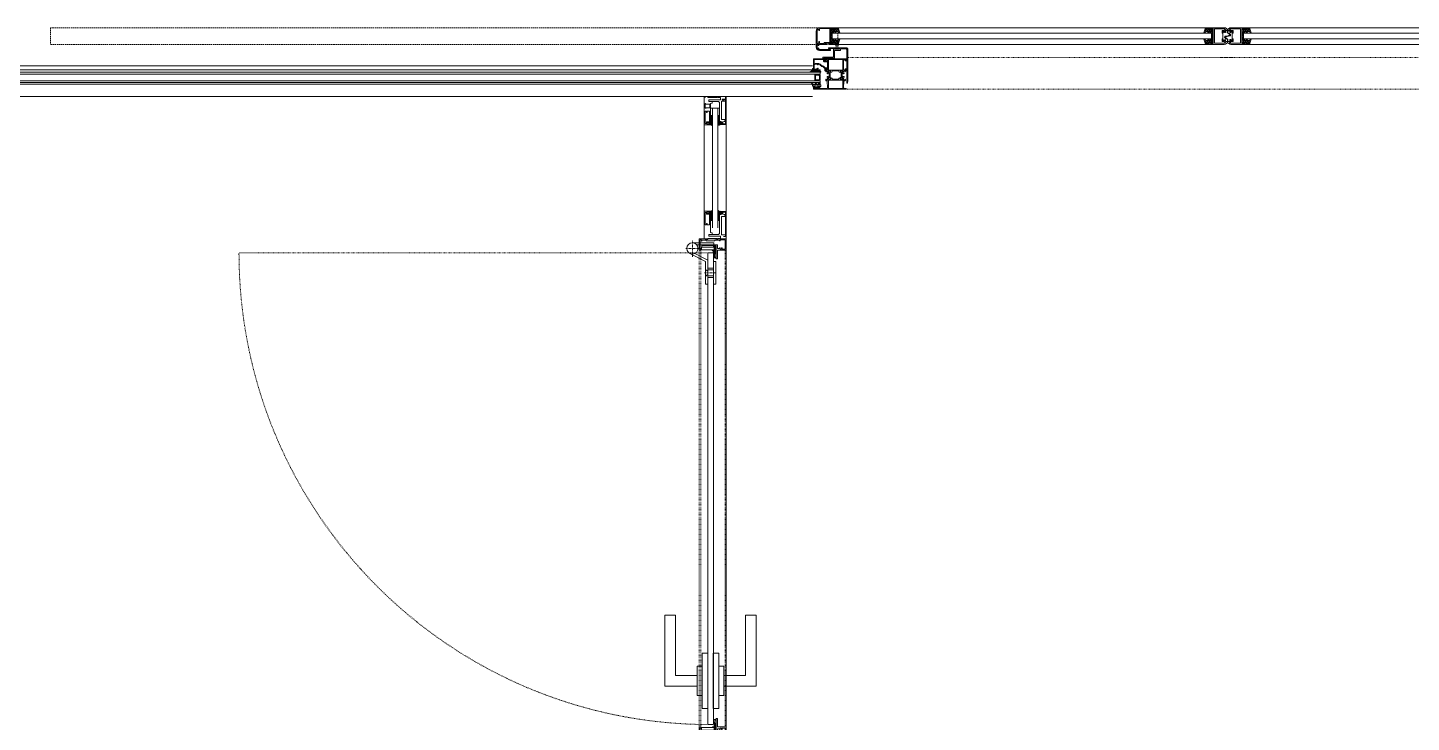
# Model space of a CAD drawing. Extents: x -2749 to 11890, y 0 to 8245.
# Drawn here: x 2169 to 2418.5, y 3100.7 to 3225.9 of the extents above; entities that cross this region are included whole.
import ezdxf
from ezdxf.xclip import XClip

# ---------------------------------------------------------------- set-up
doc = ezdxf.new("R2010")
doc.units = 0
doc.header["$MEASUREMENT"] = 0
doc.header["$XCLIPFRAME"] = 0
for name, pattern in [('DASHDOT', [1, 0.5, -0.25, 0, -0.25]), ('DOT2', [0.125, 0, -0.125]), ('HIDDEN', [0.375, 0.25, -0.125])]:
    doc.linetypes.add(name, pattern=pattern)
doc.layers.get('0').update_dxf_attribs({"color": 9, "lineweight": 9})
for name, color, linetype, lineweight in [('06C', 9, 'Continuous', 9), ('06D', 9, 'Continuous', 9), ('07K', 8, 'Continuous', 9), ('10', 9, 'Continuous', 9), ('15', 9, 'Continuous', 9), ('20', 9, 'DOT2', 9)]:
    doc.layers.add(name, color=color, linetype=linetype, lineweight=lineweight)
pattern_1 = [(225, (-788.83559, -4779.20824), (-0.0883883476, 0.0883883476), []), (135, (-788.83559, -4779.20824), (0.0883883476, 0.0883883476), [])]
pattern_2 = [(225, (-788.83559, -4756.47334), (-0.0883883476, 0.0883883476), []), (135, (-788.83559, -4756.47334), (0.0883883476, 0.0883883476), [])]

# ---------------------------------------------------------------- blocks, each defined once
blk = doc.blocks.new('HHIMA10-DERECHA$0$JUHI08')
blk.add_lwpolyline([(27, 9.7, -0.414214), (26.8, 9.5), (26, 9.5), (26, 8.5), (27, 8.5), (26, 6), (26, 0), (23.5, -2.5), (22, -2.5), (21.5, -3), (21, -2.5), (20.5, -2.5), (20, -3), (19.5, -2.5), (19, -2.5), (18.5, -3), (18, -2.5), (17.5, -2.5), (17, -3), (16.5, -2.5), (14.3, -2.5, -0.377964), (11.7, -2.5), (7.5, -2.5), (7, -3), (6.5, -2.5), (2.5, -2.5), (0, 0), (0, 6), (-1, 8.5), (0, 8.5), (0, 9.5), (-0.8, 9.5, -0.414214), (-1, 9.7), (-1, 9.9, -0.339454), (0.1, 11.4), (7.1, 13.5, -1), (7.5, 12.1), (7.1, 12, 0.330788), (5, 9.2), (5, 7.5), (6.9, 5.6, -1), (6.2, 5), (5, 6.2), (5, 3.5), (6.9, 1.6, -1), (6.2, 1), (5, 2.2), (5, -1), (11.7, -1, 0.377964), (14.3, -1), (21, -1), (21, 2.2), (19.8, 1, -1), (19.1, 1.6), (21, 3.5), (21, 6.2), (19.8, 5, -1), (19.1, 5.6), (21, 7.5), (21, 9.2, 0.330788), (18.9, 12), (18.5, 12.1, -1), (18.9, 13.5), (25.9, 11.4, -0.339454), (27, 9.9)], format="xyb", close=True)
for points in [[(3.5, 8), (3.5, 11), (1.5, 10.5), (1.5, 8)], [(3.5, 3.8), (3.5, 6.8), (1.5, 6.8), (1.5, 3.8)], [(2.5, -0.5), (3.5, -0.5), (3.5, 2.5), (1.5, 2.5), (1.5, 0.5)], [(22.5, 11), (22.5, 8), (24.5, 8), (24.5, 10.5)], [(22.5, 6.8), (22.5, 3.8), (24.5, 3.8), (24.5, 6.8)], [(24.5, 0.5), (23.5, -0.5), (22.5, -0.5), (22.5, 2.5), (24.5, 2.5)]]:
    blk.add_lwpolyline(points, close=True)
blk = doc.blocks.new('AST55M13', base_point=(-120.6, -64.2))
at = {"linetype": 'Continuous'}
for points in [[(-120.6, -63.9), (-120.6, -24.599998), (-120.6, 14.700005, -0.414209), (-120.3, 15), (-115.899996, 15, -0.41421), (-115.6, 14.7), (-115.6, 12.699992, -0.41421), (-116.3, 12, -0.414214), (-116.6, 12.3), (-116.6, 13.1, 0.414214), (-117.1, 13.6), (-118.5, 13.6, 0.414214), (-119, 13.1), (-119, 6.399992, 0.414209), (-118.5, 5.9), (-117.099986, 5.9, 0.414205), (-116.6, 6.4), (-116.6, 7.20001, -0.414204), (-116.3, 7.5, -0.414214), (-115.6, 6.8), (-115.6, 3.7, -0.414214), (-116.1, 3.2), (-116.3, 3.2, -0.414214), (-116.6, 3.5), (-116.6, 4.2, 0.414214), (-116.9, 4.5), (-119, 4.5), (-119, -8.961104, 0.425432), (-117.96186, -9.960376), (-105.788552, -9.511013, 0.403077), (-105.5, -9.211232), (-105.5, -8, -0.414214), (-104.3, -6.8), (-103.392821, -6.8, -0.372826), (-102.403076, -7.657148, -0.456845), (-102.7, -8), (-104, -8, 0.414214), (-104.3, -8.3), (-104.3, -9.700012, 0.414202), (-104, -10), (-100.946604, -10), (-98.338437, -9.302068, -0.70008), (-97.584089, -10.379782), (-97.709916, -10.559482), (-99.43897, -12.27067, -0.607471), (-100.039661, -12.112259, 0.283637), (-100.258255, -11.885421), (-102.095283, -11.393179, 1.229391), (-102.4, -11.895399), (-102.4, -16.105016, 0.585524), (-101.943697, -16.361081), (-100.001669, -15.175658, -0.713652), (-99.56466, -15.537556), (-100.36784, -17.668029, -0.16709), (-100.492251, -17.818266), (-102.4, -18.982765), (-102.4, -30.217235), (-100.492251, -31.381734, -0.16709), (-100.36784, -31.531971), (-99.564658, -33.662449, -0.713657), (-100.001677, -34.024337), (-101.943707, -32.838913, 0.585511), (-102.4, -33.094985), (-102.4, -37.304601, 1.229391), (-102.095283, -37.806821), (-100.258255, -37.314579, 0.283637), (-100.039661, -37.087741, -0.607471), (-99.43897, -36.92933), (-97.709916, -38.640518), (-97.584089, -38.820218, -0.700084), (-98.338445, -39.89793), (-100.946604, -39.2), (-104.000005, -39.2, 0.414209), (-104.3, -39.5), (-104.3, -40.900004, 0.41421), (-104, -41.2), (-102.699997, -41.2, -0.456841), (-102.403076, -41.542851, -0.372826), (-103.39282, -42.4), (-104.3, -42.4, -0.414214), (-105.5, -41.2), (-105.5, -39.988768, 0.403083), (-105.788558, -39.688986), (-117.96186, -39.239624, 0.425432), (-119, -40.238896), (-119, -53.7), (-116.9, -53.7, 0.414214), (-116.6, -53.4), (-116.6, -52.69999, -0.414204), (-116.3, -52.4), (-116.09999, -52.4, -0.414208), (-115.6, -52.9), (-115.6, -56.000007, -0.414213), (-116.300007, -56.7, -0.414207), (-116.6, -56.4), (-116.6, -55.599986, 0.414205), (-117.1, -55.1), (-118.500008, -55.1, 0.414209), (-119, -55.6), (-119, -62.3, 0.414214), (-118.5, -62.8), (-117.1, -62.8, 0.414214), (-116.6, -62.3), (-116.6, -61.499993, -0.414207), (-116.3, -61.2, -0.414214), (-115.6, -61.9), (-115.6, -63.900008, -0.414206), (-115.9, -64.2), (-120.300006, -64.2, -0.414208), (-120.6, -63.9)], [(-99.249717, -12.903653), (-90.785616, -12.903653, 0.131652), (-90.285616, -12.769679), (-88.422218, -11.693846, -0.131652), (-88.272218, -11.653653), (-88.017666, -11.653653, -0.414214), (-87.717666, -11.953653), (-87.717666, -15.553653, -0.414214), (-88.017666, -15.853653), (-88.272218, -15.853653, -0.131646), (-88.422211, -15.813465), (-90.285616, -14.737628, 0.131652), (-90.785616, -14.603653), (-99.249717, -14.603653, 0.131652), (-99.749717, -14.737628), (-101.613115, -15.813461, -0.131646), (-101.763107, -15.853653), (-102.017666, -15.853653, -0.414205), (-102.317666, -15.553662), (-102.317666, -11.953653, -0.414205), (-102.017675, -11.653653), (-101.763115, -11.653653, -0.131652), (-101.613115, -11.693846), (-99.749717, -12.769679, 0.131652), (-99.249717, -12.903653)], [(-85.3, -10), (-81.1, -10), (-76.9, -10), (-76.6, -10.3), (-76.3, -10), (-67.9, -10, 0.414205), (-67.6, -9.700009), (-67.6, -8.491608, -0.365977), (-67.35, -8.195804, 0.365977), (-67.1, -7.9), (-67.1, -6.8, 0.414195), (-67.399981, -6.5), (-68.3, -6.5, 0.36597), (-68.595803, -6.749993, -0.366034), (-68.89166, -7), (-69.3, -7, -0.414202), (-69.6, -6.700012), (-69.6, -6.5, -0.414214), (-68.1, -5), (-65.9, -5, -0.414207), (-65.6, -5.299994), (-65.6, -43.9, -0.414201), (-65.899987, -44.2), (-68.1, -44.2, -0.414214), (-69.6, -42.7), (-69.6, -42.5, -0.414207), (-69.300007, -42.2), (-68.891668, -42.2, -0.366034), (-68.595804, -42.45, 0.365977), (-68.3, -42.7), (-67.4, -42.7, 0.414206), (-67.1, -42.400008), (-67.1, -41.3, 0.365977), (-67.35, -41.004196, -0.365977), (-67.6, -40.708392), (-67.6, -39.5, 0.4142), (-67.899986, -39.2), (-76.3, -39.2), (-76.6, -38.9), (-76.9, -39.2), (-85.3, -39.2, 0.4142), (-85.6, -39.499986), (-85.6, -40.708392, -0.365977), (-85.85, -41.004196, 0.365977), (-86.1, -41.3), (-86.1, -42.4, 0.414199), (-85.800015, -42.7), (-84.9, -42.7, 0.365977), (-84.604196, -42.45, -0.366034), (-84.308332, -42.2), (-83.9, -42.2, -0.414214), (-83.6, -42.5), (-83.6, -42.7, -0.414214), (-85.1, -44.2), (-86.8, -44.2, -0.414214), (-87.6, -43.4), (-87.6, -42.7, 0.414205), (-87.899991, -42.4), (-88.10718, -42.4, -0.372825), (-89.096923, -41.542857, -0.45685), (-88.8, -41.2), (-87.9, -41.2, 0.414198), (-87.6, -40.900016), (-87.6, -39.5, 0.414214), (-87.9, -39.2), (-89.053396, -39.2), (-91.661555, -39.89793, -0.700084), (-92.415911, -38.820218), (-92.290084, -38.640518), (-90.56103, -36.92933, -0.607471), (-89.960339, -37.087741, 0.283637), (-89.741745, -37.314579), (-87.904717, -37.806821, 1.229391), (-87.6, -37.304601), (-87.6, -33.094984, 0.585516), (-88.056297, -32.838916), (-89.998323, -34.024337, -0.713656), (-90.435343, -33.66245), (-89.63216, -31.531971, -0.241095), (-89.507749, -31.381734), (-87.6, -30.217235), (-87.6, -18.982765), (-89.507749, -17.818266, -0.167084), (-89.632158, -17.668036), (-90.43534, -15.537556, -0.713656), (-89.998329, -15.17566), (-88.056303, -16.361081, 0.585518), (-87.6, -16.105021), (-87.6, -11.895399, 1.229391), (-87.904717, -11.393179), (-89.741745, -11.885421, 0.283637), (-89.960339, -12.112259, -0.607471), (-90.56103, -12.27067), (-92.290084, -10.559482), (-92.415911, -10.379782, -0.700084), (-91.661555, -9.30207), (-89.053396, -10), (-87.9, -10, 0.414206), (-87.6, -9.700008), (-87.6, -8.3, 0.414206), (-87.899992, -8), (-88.8, -8, -0.456844), (-89.096924, -7.657149, -0.372825), (-88.107186, -6.8), (-87.9, -6.8, 0.414214), (-87.6, -6.5), (-87.6, -5.800024, -0.414222), (-86.8, -5), (-85.1, -5, -0.414214), (-83.6, -6.5), (-83.6, -6.7, -0.414201), (-83.899987, -7), (-84.308332, -7, -0.366034), (-84.604196, -6.75, 0.365977), (-84.9, -6.5), (-85.8, -6.5, 0.414199), (-86.1, -6.799985), (-86.1, -7.9, 0.365977), (-85.85, -8.195804, -0.365977), (-85.6, -8.491608), (-85.6, -9.7, 0.414214), (-85.3, -10)], [(-99.249717, -36.296347), (-90.785616, -36.296347, -0.131652), (-90.285616, -36.430321), (-88.422218, -37.506154, 0.131643), (-88.272229, -37.546347), (-88.017666, -37.546347, 0.414214), (-87.717666, -37.246347), (-87.717666, -33.646347, 0.414214), (-88.017666, -33.346347), (-88.272218, -33.346347, 0.131652), (-88.422218, -33.386539), (-90.285616, -34.462372, -0.131652), (-90.785616, -34.596347), (-99.249717, -34.596347, -0.131652), (-99.749717, -34.462372), (-101.613115, -33.386539, 0.131652), (-101.763115, -33.346347), (-102.017666, -33.346347, 0.414205), (-102.317666, -33.646338), (-102.317666, -37.246347, 0.414205), (-102.017675, -37.546347), (-101.763115, -37.546347, 0.131649), (-101.613118, -37.506156), (-99.749717, -36.430321, -0.131652), (-99.249717, -36.296347)]]:
    blk.add_lwpolyline(points, format="xyb", close=True, dxfattribs=at)
for points in [[(-119, -24.6), (-119, -37.6), (-104.1, -37.6), (-104.1, -11.6), (-119, -11.6), (-119, -24.6)], [(-76.55, -11.6), (-85.9, -11.6), (-85.9, -37.6), (-67.2, -37.6), (-67.2, -11.6), (-76.55, -11.6)]]:
    blk.add_lwpolyline(points, close=True, dxfattribs=at)
blk = doc.blocks.new('AS25G13', base_point=(534.475891, 569.218076))
at = {"linetype": 'Continuous'}
blk.add_lwpolyline([(554.475892, 593.818076), (554.475892, 574.618076, -0.414213), (554.175891, 574.318077), (553.575892, 574.318076, -0.414213), (553.275891, 574.618077), (553.275892, 574.818076), (550.275892, 574.818076), (550.275892, 572.118076), (550.625892, 571.916004, -0.414213), (550.735699, 571.506195), (549.749855, 569.798664, -0.767327), (549.075893, 569.979252), (549.075892, 575.018076, -0.414213), (550.075891, 576.018077), (552.775892, 576.018076, 0.414213), (553.275892, 576.518077), (553.275892, 592.418076, 0.414213), (552.775892, 592.918077), (546.871944, 592.918076, 0.414213), (545.871944, 591.918078), (545.871944, 584.702506, -0.236642), (544.585327, 582.137556, 0.18958), (541.498237, 577.158525, -0.197358), (540.185462, 575.110574), (538.643454, 574.030849, 0.244575), (537.875891, 572.556375), (537.875892, 569.763782, -0.767327), (536.857591, 569.490929), (535.716084, 571.468076, -0.577351), (535.975892, 571.918076), (536.675892, 571.918076), (536.675892, 572.556375, -0.244575), (537.955162, 575.013831), (539.49717, 576.093557, 0.197358), (540.317654, 577.373526, -0.18958), (543.867808, 583.099413, 0.236642), (544.671943, 584.702506), (544.671944, 585.818076, 0.414213), (544.371944, 586.118076), (543.971944, 586.118076, -0.414213), (543.671943, 586.418077), (543.671944, 586.818076, -0.414213), (543.971944, 587.118076), (544.171944, 587.118076, 0.414213), (544.671944, 587.618077), (544.671944, 591.918076, 0.414213), (543.671945, 592.918077), (536.175892, 592.918076, 0.41421), (535.675892, 592.418082), (535.675892, 591.901674, 0.127549), (535.764127, 591.561462, -0.098841), (537.104101, 587.384163, 0.366972), (537.386354, 587.117731, -0.399303), (537.671943, 586.818828), (537.671944, 586.418076, -0.414213), (537.371943, 586.118077), (536.46398, 586.118076, -0.400156), (535.964546, 586.594267, 0.114883), (534.725891, 590.959305, -0.126996), (534.475891, 591.927552), (534.475892, 593.818076, -0.414213), (534.775892, 594.118076), (554.175892, 594.118076, -0.414213), (554.475892, 593.818076)], format="xyb", close=True, dxfattribs=at)
blk = doc.blocks.new('AS01_16_02', base_point=(27.384856, 2.668764))
at = {"color": 0, "linetype": 'Continuous'}
for points in [[(21.277248, -1.392543, -0.892559), (21.744295, -0.515583), (24.521509, -1.857477, 0.502534), (24.860099, -2.298316, 0.502534), (25.184856, -1.847189), (25.184856, 1.7, 0.155072), (24.261958, 3.275501), (20.430427, 5.552607, -0.865076), (21.019614, 6.583639), (28.412964, 3.675712, -0.696768), (28.399147, 3.019187), (27.721583, 2.785098, 0.319818), (27.384856, 2.312508), (27.384856, 0.05, 0.414214), (27.684856, -0.25), (28.08642, -0.25, 0.396012), (28.385833, 0.03125, -0.682513), (29.272546, 0.315748), (30.127622, -0.734156, -0.172553), (30.284856, -1.176202), (30.284856, -3.723798, -0.172553), (30.127622, -4.165844), (29.272546, -5.215748, -0.682513), (28.385833, -4.93125, 0.396012), (28.08642, -4.65), (27.684856, -4.65, 0.414214), (27.384856, -4.95), (27.384856, -10.2, -0.414214), (27.084856, -10.5), (25.297074, -10.5, -0.18412), (24.964264, -10.373145), (21.227908, -7.040675, -0.881574), (21.79023, -6.223317), (24.51762, -8.055238, 1.121155), (25.184856, -8.202566), (25.184856, -4.921445, 0.698065), (24.633969, -4.152563), (21.277248, -1.392543)], [(27.72879, -3.456066, 0.198912), (27.834856, -3.5), (28.734856, -3.5, 0.414214), (28.884856, -3.35), (28.884856, -1.55, 0.414214), (28.734856, -1.4), (27.834856, -1.4, 0.414214), (27.684856, -1.55), (27.684856, -3.35, 0.198912), (27.72879, -3.456066)]]:
    blk.add_lwpolyline(points, format="xyb", close=True, dxfattribs=at)
blk = doc.blocks.new('p-kayar kapı tek kanat')
at = {"linetype": 'Continuous'}
for p, q in [((-271.84, -8.98), (-271.69, -8.83)), ((-271.84, -9.82), (-271.84, -8.98)), ((-271.69, -9.97), (-271.84, -9.82)), ((-271.69, -8.83), (-270.84, -8.83)), ((-271.69, -9.08), (-271.59, -8.98)), ((-271.69, -9.72), (-271.69, -9.08)), ((-271.59, -9.82), (-271.69, -9.72)), ((-270.84, -9.97), (-271.69, -9.97)), ((-271.59, -8.98), (-270.99, -8.98)), ((-270.99, -9.82), (-271.59, -9.82)), ((-270.99, -8.98), (-270.99, -9.82)), ((-270.84, -8.83), (-270.84, -9.97)), ((-271.88, -10.4), (-271.9, -10.4)), ((-271.82, -10.45), (-271.89, -10.51)), ((-271.68, -10.51), (-271.78, -10.61)), ((-271.7, -10.5), (-271.37, -10.8)), ((-271.49, -10.54), (-271.66, -10.69)), ((-271.3, -10.55), (-271.52, -10.76)), ((-271.45, -10.54), (-271.12, -10.84)), ((-271.1, -10.56), (-271.37, -10.81)), ((-271.22, -10.56), (-270.95, -10.8)), ((-270.88, -10.56), (-271.19, -10.84)), ((-271, -10.56), (-270.74, -10.8)), ((-271, -10.82), (-270.98, -10.81)), ((-270.98, -10.81), (-270.98, -10.81)), ((-270.64, -10.53), (-270.93, -10.8)), ((-270.93, -10.8), (-270.67, -10.8)), ((-270.8, -10.55), (-270.44, -10.88)), ((-270.39, -10.49), (-270.72, -10.8)), ((-270.1, -10.43), (-270.64, -10.92)), ((-270.64, -10.83), (-270.64, -11.03)), ((-270.64, -10.89), (-270.5, -11.02)), ((-270.61, -10.53), (-270.37, -10.75)), ((-270.61, -11.05), (-270.57, -11.05)), ((-270.47, -10.96), (-270.58, -11.05)), ((-270.43, -10.5), (-270.28, -10.64)), ((-270.26, -10.47), (-270.17, -10.55)), ((-270.09, -10.43), (-270.04, -10.47))]:
    blk.add_line(p, q, dxfattribs=at)
for p, q in [((-275.07, -15.26), (-274.98, -14.63)), ((-274.76, -14.63), (-274.65, -15.26)), ((-274.65, -15.26), (-275.07, -15.26))]:
    blk.add_line(p, q)
at = {"linetype": 'Continuous', "flags": 128}
blk.add_lwpolyline([(-275.06, -14.65), (-275.06, -14.8), (-276.51, -14.8, -0.414214), (-276.81, -14.5), (-276.81, -13.6), (-276.76, -13.55), (-276.81, -13.5), (-276.81, -10.65), (-276.76, -10.6), (-276.81, -10.55), (-276.81, -8.8), (-276.73, -8.48, -0.344151), (-276.63, -8.4), (-276.61, -8.4), (-276.61, -14.5, 0.414214), (-276.51, -14.6), (-275.51, -14.6), (-275.51, -14.4, -0.414214), (-275.41, -14.3), (-274.41, -14.3), (-274.41, -12.8), (-274.21, -12.8), (-274.21, -12.9), (-272.51, -12.9), (-272.51, -12.8), (-272.31, -12.8), (-272.31, -13.1), (-272.76, -13.1), (-272.81, -13.05), (-272.86, -13.1), (-274.21, -13.1), (-274.21, -14.65), (-273.31, -14.65), (-273.31, -14.8), (-274.66, -14.8), (-274.66, -14.65), (-274.41, -14.65), (-274.41, -14.52), (-275.31, -14.52), (-275.31, -14.65)], format="xyb", close=True, dxfattribs=at)
for points in [[(-274.53, -14.52), (-274.53, -14.63), (-275.19, -14.63), (-275.19, -14.52)], [(-345.12, -16.81), (-345.05, -16.78), (-344.97, -16.75), (-344.92, -16.7), (-344.89, -16.66), (-344.9, -16.61), (-345.35, -16.26), (-345.35, -15.9), (-345.66, -15.9), (-345.66, -16.26), (-345.86, -16.26), (-345.86, -16.08), (-345.88, -16.07), (-345.92, -16.08), (-346.11, -16.27), (-346.11, -17.52), (-345.92, -17.72), (-345.88, -17.73), (-345.86, -17.72), (-345.86, -17.54), (-345.66, -17.54), (-345.66, -17.84), (-345.35, -17.84), (-345.31, -17.62), (-345.31, -17.46), (-345.45, -17.44), (-345.59, -17.38), (-345.66, -17.34), (-345.73, -17.25), (-345.8, -17.15), (-345.81, -17.09), (-345.8, -16.99), (-345.77, -16.94), (-345.72, -16.91), (-345.43, -16.88), (-345.22, -16.84)], [(-345.45, -16.96), (-345.51, -16.99), (-345.59, -17.02), (-345.65, -17.07), (-345.67, -17.11), (-345.67, -17.16), (-345.21, -17.51), (-345.21, -17.87), (-344.9, -17.87), (-344.9, -17.51), (-344.7, -17.51), (-344.7, -17.7), (-344.69, -17.7), (-344.64, -17.7), (-344.45, -17.5), (-344.45, -16.25), (-344.64, -16.05), (-344.69, -16.05), (-344.7, -16.05), (-344.7, -16.23), (-344.9, -16.23), (-344.9, -15.93), (-345.21, -15.93), (-345.25, -16.15), (-345.25, -16.31), (-345.12, -16.34), (-344.97, -16.39), (-344.91, -16.43), (-344.83, -16.52), (-344.76, -16.62), (-344.75, -16.69), (-344.76, -16.79), (-344.79, -16.84), (-344.85, -16.86), (-345.13, -16.89), (-345.34, -16.93)]]:
    blk.add_lwpolyline(points, close=True)
at = {"ltscale": 1000}
for points in [[(-275.11, -18.2), (-275.11, -18.4), (-271.71, -18.4, 0.414214), (-271.11, -17.8), (-271.11, -16.95), (-271.16, -16.9), (-271.11, -16.85), (-271.11, -15.85), (-271.16, -15.8), (-271.11, -15.75), (-271.11, -14.9, 0.414214), (-271.71, -14.3), (-273.63, -14.3, 1), (-273.63, -14.45), (-271.71, -14.45, -0.085164), (-271.56, -14.48), (-271.56, -14.7, 1), (-271.46, -14.7), (-271.46, -14.57, -0.63755), (-271.42, -14.56, -0.221337), (-271.26, -14.9), (-271.26, -15.3, -1), (-271.46, -15.3), (-271.46, -15.25, 1), (-271.56, -15.25), (-271.56, -15.3, -0.414214), (-271.66, -15.4), (-272.86, -15.4, 1), (-272.86, -15.5), (-272.76, -15.5, -1), (-272.76, -15.6), (-273.1, -15.6), (-273.13, -15.63), (-273.16, -15.6), (-273.51, -15.6, -1), (-273.51, -15.5), (-273.41, -15.5, 1), (-273.41, -15.4), (-275.11, -15.4), (-275.11, -15.6, 0.414214), (-275.01, -15.7), (-274.91, -15.7), (-274.91, -15.6, -0.414214), (-274.86, -15.55), (-274.41, -15.55), (-274.41, -15.6, 0.414214), (-274.31, -15.7), (-274.21, -15.7), (-274.21, -15.6, -0.414214), (-274.16, -15.55), (-273.76, -15.55, -0.414214), (-273.71, -15.6), (-273.71, -18.2, -0.414214), (-273.76, -18.25), (-274.16, -18.25, -0.414214), (-274.21, -18.2), (-274.21, -18.1), (-274.31, -18.1, 0.414214), (-274.41, -18.2), (-274.41, -18.25), (-274.86, -18.25, -0.414214), (-274.91, -18.2), (-274.91, -18.1), (-275.01, -18.1, 0.414214)], [(-347.93, -15.55), (-348.33, -15.55, 0.414214), (-348.38, -15.6), (-348.38, -15.7), (-348.48, -15.7, -0.414214), (-348.58, -15.6), (-348.58, -15.55), (-349.03, -15.55, 0.414214), (-349.08, -15.6), (-349.08, -15.7), (-349.18, -15.7, -0.414214), (-349.28, -15.6), (-349.28, -15.4), (-345.87, -15.4, -0.365977), (-345.28, -15.9), (-345.68, -15.9), (-345.68, -16.18, -0.414214), (-345.73, -16.22), (-345.78, -16.22, -0.414214), (-345.83, -16.18), (-345.83, -16.05), (-346.13, -16.05), (-346.13, -16.35, -0.414214), (-346.18, -16.4), (-346.23, -16.4, -0.414214), (-346.28, -16.35), (-346.28, -16.21), (-346.25, -16.18), (-346.28, -16.15), (-346.28, -16, -0.414214), (-346.18, -15.9), (-345.88, -15.9, 0.414214), (-345.83, -15.85, -0.414214), (-345.73, -15.75), (-345.69, -15.75, 0.760399), (-345.67, -15.66, 0.136106), (-345.87, -15.6), (-347.53, -15.6, 0.414214), (-347.63, -15.7), (-347.63, -18.1, 0.414214), (-347.53, -18.2), (-345.87, -18.2, 0.136106), (-345.67, -18.14, 0.760399), (-345.69, -18.05), (-345.73, -18.05, -0.414214), (-345.83, -17.95, 0.414214), (-345.88, -17.9), (-346.18, -17.9, -0.414214), (-346.28, -17.8), (-346.28, -17.45, -0.414214), (-346.23, -17.4), (-346.18, -17.4, -0.414214), (-346.13, -17.45), (-346.13, -17.75), (-345.83, -17.75), (-345.83, -17.62, -0.414214), (-345.78, -17.58), (-345.73, -17.58, -0.414214), (-345.68, -17.62), (-345.68, -17.9), (-345.28, -17.9, -0.365977), (-345.87, -18.4), (-349.28, -18.4), (-349.28, -18.2, -0.414214), (-349.18, -18.1), (-349.08, -18.1), (-349.08, -18.2, 0.414214), (-349.03, -18.25), (-348.58, -18.25), (-348.58, -18.2, -0.414214), (-348.48, -18.1), (-348.38, -18.1), (-348.38, -18.2, 0.414214), (-348.33, -18.25), (-347.93, -18.25, 0.414214), (-347.88, -18.2), (-347.88, -15.6, 0.414214)], [(-342.63, -18.25), (-342.23, -18.25, 0.414214), (-342.18, -18.2), (-342.18, -18.1), (-342.08, -18.1, -0.414214), (-341.98, -18.2), (-341.98, -18.25), (-341.53, -18.25, 0.414214), (-341.48, -18.2), (-341.48, -18.1), (-341.38, -18.1, -0.414214), (-341.28, -18.2), (-341.28, -18.4), (-344.69, -18.4, -0.365977), (-345.28, -17.9), (-344.88, -17.9), (-344.88, -17.62, -0.414214), (-344.83, -17.58), (-344.78, -17.58, -0.414214), (-344.73, -17.62), (-344.73, -17.75), (-344.43, -17.75), (-344.43, -17.45, -0.414214), (-344.38, -17.4), (-344.33, -17.4, -0.414214), (-344.28, -17.45), (-344.28, -17.6), (-344.31, -17.62), (-344.28, -17.65), (-344.28, -17.8, -0.414214), (-344.38, -17.9), (-344.68, -17.9, 0.414214), (-344.73, -17.95, -0.414214), (-344.83, -18.05), (-344.87, -18.05, 0.760399), (-344.9, -18.14, 0.136106), (-344.69, -18.2), (-343.03, -18.2, 0.414214), (-342.93, -18.1), (-342.93, -15.7, 0.414214), (-343.03, -15.6), (-344.69, -15.6, 0.136106), (-344.9, -15.66, 0.760399), (-344.87, -15.75), (-344.83, -15.75, -0.414214), (-344.73, -15.85, 0.414214), (-344.68, -15.9), (-344.38, -15.9, -0.414214), (-344.28, -16), (-344.28, -16.35, -0.414214), (-344.33, -16.4), (-344.38, -16.4, -0.414214), (-344.43, -16.35), (-344.43, -16.05), (-344.73, -16.05), (-344.73, -16.18, -0.414214), (-344.78, -16.22), (-344.83, -16.22, -0.414214), (-344.88, -16.18), (-344.88, -15.9), (-345.28, -15.9, -0.365977), (-344.69, -15.4), (-341.28, -15.4), (-341.28, -15.6, -0.414214), (-341.38, -15.7), (-341.48, -15.7), (-341.48, -15.6, 0.414214), (-341.53, -15.55), (-341.98, -15.55), (-341.98, -15.6, -0.414214), (-342.08, -15.7), (-342.18, -15.7), (-342.18, -15.6, 0.414214), (-342.23, -15.55), (-342.63, -15.55, 0.414214), (-342.68, -15.6), (-342.68, -18.2, 0.414214)], [(-271.39, -18.11, 0.196262), (-271.26, -17.8), (-271.26, -15.65, 0.414214), (-271.36, -15.55), (-271.46, -15.55, 0.414214), (-271.56, -15.65), (-271.56, -15.9), (-271.71, -15.9), (-271.71, -15.65, 0.414214), (-271.81, -15.55), (-272.51, -15.55, 0.414214), (-272.56, -15.6), (-272.56, -15.7, -0.414214), (-272.61, -15.75), (-273.46, -15.75, 0.414214), (-273.56, -15.85), (-273.56, -18.15, 0.414214), (-273.46, -18.25), (-271.81, -18.25, 0.414214), (-271.71, -18.15), (-271.71, -17.9), (-271.56, -17.9), (-271.56, -18.04, 0.671875)]]:
    blk.add_lwpolyline(points, format="xyb", close=True, dxfattribs=at)
at = {"linetype": 'Continuous'}
for centre, major_axis, start_param, end_param in [((-271.9, -10.45), (-0.05, 0), -1.570571, 0.325162), ((-271.08, -9.84), (-1.11, 0), 0.67014, 1.30393), ((-271.89, -10.44), (-0.0382, 0), 3.770683, 4.441689), ((-271.59, -10.16), (-0.391, 0), 0.785447, 1.446401), ((-271.08, -7.65), (-3.2, 0), 1.395415, 1.740528), ((-271.16, -10.36), (-0.529, 0), 1.168071, 1.875789), ((-270.93, -10.89), (-0.1, 0), -1.570782, -1.053513), ((-270.67, -10.83), (-0.03, 0), 3.141594, 4.712388), ((-270.61, -11.03), (-0.03, 0), 0.000001, 1.570795), ((-270.57, -10.96), (-0.1, 0), 1.570969, 2.940045), ((-270.99, -7.85), (-2.97, 0), 1.723745, 1.916715), ((-269.69, -11.13), (-0.8, 0), -1.226913, -0.20148), ((-269.97, -10.42), (-0.03, 0), 3.142043, 4.994373), ((-269.97, -10.42), (-0.03, 0), 1.914618, 3.141561)]:
    blk.add_ellipse(centre, major_axis=major_axis, ratio=0.909091, start_param=start_param, end_param=end_param, dxfattribs=at)
at = {"layer": '06D'}
for p, q in [((-349.28, -15.4), (-409.19, -15.4)), ((-341.28, -15.4), (-281.38, -15.4)), ((-281.38, -15.4), (-275.11, -15.4)), ((-349.28, -18.4), (-409.25, -18.4)), ((-341.28, -18.4), (-281.31, -18.4)), ((-281.31, -18.4), (-275.11, -18.4))]:
    blk.add_line(p, q, dxfattribs=at)
for points in [[(245.39, -6), (-270.42, -6)], [(-270.42, -11.5), (245.39, -11.5)]]:
    blk.add_lwpolyline(points, dxfattribs=at)
at = {"layer": '15'}
for p, q in [((-408.91, -16.39), (-348.17, -16.39)), ((-408.63, -17.39), (-348.17, -17.39)), ((-348.17, -16.39), (-348.17, -17.39)), ((-342.39, -16.39), (-342.39, -17.39)), ((-281.65, -16.39), (-342.39, -16.39)), ((-281.94, -17.39), (-342.39, -17.39)), ((-274.02, -17.39), (-281.94, -17.39)), ((-274.02, -16.39), (-281.65, -16.39)), ((-274.02, -16.39), (-274.02, -17.39))]:
    blk.add_line(p, q, dxfattribs=at)
for points in [[(246.59, -8.8), (-271.84, -8.8), (-271.84, -8.2), (246.59, -8.2)], [(246.59, -10.8), (246.59, -10), (-271.84, -10), (-271.84, -10.8)]]:
    blk.add_lwpolyline(points, close=True, dxfattribs=at)
for points in [[(-271.84, -8.5), (246.59, -8.5)], [(-271.84, -10.4), (246.59, -10.4)]]:
    blk.add_lwpolyline(points, dxfattribs=at)
at = {"layer": '20'}
for points in [[(-344.01, -7.3), (-414, -7.3)], [(-346.56, -7.3), (-276.57, -7.3)], [(-344.02, -13), (-414, -13)], [(-346.55, -13), (-276.57, -13)]]:
    blk.add_lwpolyline(points, dxfattribs=at)
at = {"layer": '20', "linetype": 'HIDDEN'}
blk.add_lwpolyline([(-275.01, -15.4), (-275.01, -18.4), (-133.05, -18.4), (-133.05, -15.4)], close=True, dxfattribs=at)
at = {"color": 4, "linetype": 'Continuous'}
ref = blk.add_blockref('AST55M13', (-278.56, -7.3), dxfattribs=dict(at, xscale=0.1, yscale=0.1, zscale=0.1, rotation=270))
XClip(ref).set_block_clipping_path([(-624.6563391438, -44.2), (-7.4508095327, 314.4518114409)])
at = {"linetype": 'Continuous', "yscale": 0.1, "zscale": 0.1, "rotation": 270}
for name, p, xscale in [('AS01_16_02', (-270.64, -7.8), -0.1), ('AS25G13', (-273.13, -10.8), 0.1)]:
    blk.add_blockref(name, p, dxfattribs=dict(at, xscale=xscale))
at = {"ltscale": 1000, "extrusion": (0, 0, -1), "yscale": 0.1, "zscale": -0.1}
for p, xscale, rotation in [((348.18, -15.6), 0.1, 270), ((342.38, -15.6), -0.1, 90)]:
    blk.add_blockref('HHIMA10-DERECHA$0$JUHI08', p, dxfattribs=dict(at, xscale=xscale, rotation=rotation))
at = {"extrusion": (0, 0, -1), "xscale": -0.1, "yscale": 0.1, "zscale": -0.1, "rotation": 270}
blk.add_blockref('HHIMA10-DERECHA$0$JUHI08', (274.01, -18.2), dxfattribs=at)
blk = doc.blocks.new('g-kapı kolu-p')
for points in [[(11.85, 8.21), (-0.95, 8.21), (-0.95, 2.41), (0.95, 2.41), (0.95, 6.31), (11.85, 6.31), (11.85, 8.21)], [(11.85, -8.21), (-0.95, -8.21), (-0.95, -2.41), (0.95, -2.41), (0.95, -6.31), (11.85, -6.31), (11.85, -8.21)]]:
    blk.add_lwpolyline(points)
for points in [[(-5, 0.5), (5, 0.5), (5, 1.5), (-5, 1.5)], [(-2.65, 1.5), (2.65, 1.5), (2.65, 2.41), (-2.65, 2.41)], [(-5, -1.5), (5, -1.5), (5, -0.5), (-5, -0.5)], [(-2.65, -1.5), (2.65, -1.5), (2.65, -2.41), (-2.65, -2.41)]]:
    blk.add_lwpolyline(points, close=True)
blk = doc.blocks.new('k-cambölme-kapı-p')
at = {"layer": '10'}
h = blk.add_hatch(dxfattribs=at)
h.set_pattern_fill('NET', color=256, angle=135, style=0)
h.set_pattern_definition([(135, (3753.7029, 560.85184), (-0.0883883476, -0.0883883476), []), (225, (3753.7029, 560.85184), (0.0883883476, -0.0883883476), [])])
h.paths.add_polyline_path([(2.08, -0.06), (2.08, 0.02), (2.07, 0.04), (2.05, 0.07), (2.01, 0.09), (1.98, 0.1), (1.97, 0.1), (1.97, -0.29), (1.94, -0.29), (1.94, -0.43), (1.88, -0.49), (1.67, -0.49), (1.82, -0.29), (1.73, -0.29), (1.53, -0.5), (1.44, -0.5), (1.62, -0.32), (1.62, -0.29), (1.51, -0.29), (1.34, -0.42), (1.32, -0.44), (1.3, -0.48), (1.29, -0.51), (1.26, -0.57), (1.26, -0.31), (1.32, -0.29), (1.23, -0.29), (1.23, -0.53), (1.23, -0.59), (1.24, -0.62), (1.26, -0.64), (3.47, -0.64), (3.47, -0.58), (3.38, -0.35), (3.38, -0.3), (3.42, -0.25), (3.42, -0.2), (3.38, -0.16), (2.73, -0.16), (2.74, -0.2), (2.91, -0.2, -1), (2.91, -0.25)])
h.paths.add_polyline_path([(2.05, -0.18), (2.05, -0.21), (2.08, -0.23), (2.11, -0.24), (2.15, -0.25), (2.95, -0.27), (2.92, -0.29), (2.55, -0.29), (2.54, -0.31), (2.52, -0.33), (2.5, -0.34), (2.48, -0.34), (2.46, -0.34), (2.44, -0.32), (2.42, -0.3), (2.08, -0.3), (1.99, -0.11), (1.99, -0.07), (2.05, -0.07)], flags=16)
h.paths.add_polyline_path([(2.41, -0.34), (2.51, -0.5), (2.08, -0.5), (2.08, -0.34)], flags=16)
h.paths.add_polyline_path([(2.55, -0.33), (2.89, -0.33), (2.94, -0.33), (3.28, -0.34, 0.166992), (3.34, -0.55), (2.72, -0.55), (2.55, -0.36)], flags=16)
h.paths.add_polyline_path([(3.02, -0.22), (3.02, -0.2), (3.33, -0.2, 0.10606), (3.29, -0.33), (3.01, -0.27)], flags=16)
h = blk.add_hatch(dxfattribs=at)
h.set_pattern_fill('NET', color=256, angle=135, style=0)
h.set_pattern_definition([(45, (474.94443, 2280.71206), (0.0883883476, -0.0883883476), []), (315, (474.94443, 2280.71206), (-0.0883883476, -0.0883883476), [])])
h.paths.add_polyline_path([(87.27, -0.16), (87.26, -0.2), (87.09, -0.2, 1), (87.09, -0.25), (87.92, -0.25), (87.92, -0.01), (87.93, 0.03), (87.96, 0.05), (88, 0.07), (88.03, 0.07), (88.03, -0.29), (88.06, -0.29), (88.06, -0.43), (88.12, -0.49), (88.33, -0.49), (88.18, -0.29), (88.27, -0.29), (88.47, -0.5), (88.56, -0.5), (88.38, -0.32), (88.38, -0.29), (88.49, -0.29), (88.66, -0.42), (88.68, -0.44), (88.7, -0.48), (88.71, -0.51), (88.74, -0.57), (88.74, -0.31), (88.68, -0.29), (88.77, -0.29), (88.77, -0.53), (88.77, -0.59), (88.76, -0.62), (88.74, -0.64), (86.53, -0.64), (86.53, -0.58), (86.62, -0.35), (86.62, -0.3), (86.58, -0.25), (86.58, -0.2), (86.62, -0.16)])
h.paths.add_polyline_path([(87.28, -0.55), (87.45, -0.36), (87.45, -0.33), (87.11, -0.33), (87.06, -0.33), (87.03, -0.31), (86.99, -0.27), (86.98, -0.22), (86.98, -0.2), (86.67, -0.2, -0.292264), (86.66, -0.55)], flags=16)
h.paths.add_polyline_path([(87.48, -0.51), (87.59, -0.51), (87.53, -0.43)], flags=16)
h.paths.add_polyline_path([(87.56, -0.4), (87.69, -0.5), (87.92, -0.5), (87.92, -0.34), (87.59, -0.34)], flags=16)
h.paths.add_polyline_path([(87.62, -0.53), (87.71, -0.62), (87.71, -0.53)], flags=16)
at = {"layer": '10', "linetype": 'DASHDOT', "ltscale": 0.05}
for points in [[(3.22, 3.63), (0.2, 3.63)], [(1.71, 2.14), (1.71, 4.9)], [(6.13, 1.44), (6.13, -0.55)]]:
    blk.add_lwpolyline(points, dxfattribs=at)
at = {"layer": '10'}
for points in [[(0.69, 3.63), (0.69, 2.44)], [(1.06, 2.44), (1.06, 2.86)], [(3.84, 0.88), (2.63, 3.22)], [(4.07, 1.27), (2.67, 3.99)], [(1.82, 2.27), (0.16, 2.27), (0.16, 2.03), (0.38, 2.03), (0.38, 1.92), (0.22, 1.92), (0.22, 1.16), (0.35, 1.16), (0.35, -0.41), (0.22, -0.41), (0.22, -1.23), (0.36, -1.23), (0.36, -1.38), (0.16, -1.38), (0.16, -2.24), (1.82, -2.24), (1.82, -1.72), (1.62, -1.72), (1.62, -1.58), (1.82, -1.58), (1.82, -1.37), (1.61, -1.37), (1.61, -1.24), (1.74, -1.24), (1.74, -0.85), (1.06, -0.85), (1.06, -0.13), (1.5, -0.13), (1.5, 1.92), (1.57, 2.03), (1.82, 2.03), (1.82, 2.27)], [(0.69, 2.27), (0.69, -0.24), (1.06, -0.24)], [(1.06, -0.13), (1.06, 2.27)], [(1.5, 1.92), (1.06, 1.92)], [(1.17, 1.92), (1.17, -0.13)], [(2.91, -0.25), (2.08, -0.06), (2.08, 0.02), (2.07, 0.04), (2.05, 0.07), (2.01, 0.09), (1.98, 0.1), (1.97, 0.1)], [(8.14, 0.88), (8.14, 1.27), (4.07, 1.27)], [(5.3, 0.88), (5.3, -0.16)], [(5.5, 1.27), (5.77, 0.97), (5.77, 0.88)], [(5.59, 0.88), (5.59, -0.16)], [(6.76, 1.27), (6.49, 0.97), (6.49, 0.88)], [(6.67, 0.88), (6.67, -0.16)], [(6.96, 0.88), (6.96, -0.16)], [(87.09, -0.25), (87.92, -0.25), (87.92, -0.01), (87.93, 0.03), (87.96, 0.05), (88, 0.07), (88.03, 0.07)], [(88.18, 2.27), (89.84, 2.27), (89.84, 2.03), (89.62, 2.03), (89.62, 1.92), (89.78, 1.92), (89.78, 1.16), (89.65, 1.16), (89.65, -0.41), (89.78, -0.41), (89.78, -1.23), (89.64, -1.23), (89.64, -1.38), (89.84, -1.38), (89.84, -2.24), (88.18, -2.24), (88.18, -1.72), (88.38, -1.72), (88.38, -1.58), (88.18, -1.58), (88.18, -1.37), (88.39, -1.37), (88.39, -1.24), (88.26, -1.24), (88.26, -0.85), (88.94, -0.85), (88.94, -0.13), (88.5, -0.13), (88.5, 1.92), (88.43, 2.03), (88.18, 2.03), (88.18, 2.27)], [(2.05, -0.89), (3.59, -0.89), (3.59, -0.64), (1.23, -0.64), (1.23, -0.29), (1.97, -0.29)], [(1.62, -0.29), (1.62, -0.32), (1.44, -0.5), (1.53, -0.5), (1.73, -0.29)], [(1.82, -0.29), (1.67, -0.49), (1.88, -0.49), (1.94, -0.43), (1.94, -0.29)], [(3.34, -0.55), (2.72, -0.55), (2.55, -0.36), (2.55, -0.33), (2.89, -0.33), (2.94, -0.33)], [(3.28, -0.34), (3.28, -0.34), (2.94, -0.33)], [(3.01, -0.27), (3.02, -0.22), (3.02, -0.2), (3.33, -0.2)], [(3.01, -0.27), (3.29, -0.33), (3.29, -0.33)], [(4.06, -0.16), (4.06, -0.55), (8.14, -0.55)], [(8.14, -0.55), (8.14, -0.16)], [(87.95, -0.89), (86.41, -0.89), (86.41, -0.64), (88.77, -0.64), (88.77, -0.29), (88.03, -0.29)], [(87.59, -0.51), (87.53, -0.43), (87.48, -0.51), (87.59, -0.51)], [(88.18, -0.29), (88.33, -0.49), (88.12, -0.49), (88.06, -0.43), (88.06, -0.29)], [(88.38, -0.29), (88.38, -0.32), (88.56, -0.5), (88.47, -0.5), (88.27, -0.29)]]:
    blk.add_lwpolyline(points, dxfattribs=at)
for points in [[(1.97, -0.29), (1.97, 2.13), (2.05, 2.13), (2.05, 2.28, 0.414214), (1.89, 2.44), (0.08, 2.44, 0.414214), (0, 2.36), (0, -2.36, 0.414214), (0.08, -2.44), (2.05, -2.44), (2.05, -2.25), (2.05, -2.23), (2.05, -2.23), (2.05, -2.23), (2.05, -2.23), (2.05, -2.23), (2.05, -0.89)], [(88.03, -0.29), (88.03, 2.13), (87.95, 2.13), (87.95, 2.28, -0.414214), (88.11, 2.44), (89.92, 2.44, -0.414214), (90, 2.36), (90, -2.36, -0.414214), (89.92, -2.44), (87.95, -2.44), (87.95, -2.25), (87.95, -2.23), (87.95, -2.23), (87.95, -2.23), (87.95, -2.23), (87.95, -2.23), (87.95, -0.89)], [(1.51, -0.29), (1.34, -0.42), (1.32, -0.44), (1.3, -0.48), (1.29, -0.51), (1.26, -0.57), (1.26, -0.31), (1.32, -0.29), (1.23, -0.29), (1.23, -0.53), (1.23, -0.59), (1.24, -0.62), (1.26, -0.64), (3.47, -0.64), (3.47, -0.58), (3.38, -0.35), (3.38, -0.3), (3.42, -0.25), (3.42, -0.2), (3.38, -0.16), (2.73, -0.16), (2.74, -0.2), (2.91, -0.2, -1), (2.91, -0.25, -1)], [(88.49, -0.29), (88.66, -0.42), (88.68, -0.44), (88.7, -0.48), (88.71, -0.51), (88.74, -0.57), (88.74, -0.31), (88.68, -0.29), (88.77, -0.29), (88.77, -0.53), (88.77, -0.59), (88.76, -0.62), (88.74, -0.64), (86.53, -0.64), (86.53, -0.58), (86.62, -0.35), (86.62, -0.3), (86.58, -0.25), (86.58, -0.2), (86.62, -0.16), (87.27, -0.16), (87.26, -0.2), (87.09, -0.2, 1), (87.09, -0.25, 1)], [(86.66, -0.55), (87.28, -0.55), (87.45, -0.36), (87.45, -0.33), (87.11, -0.33), (87.06, -0.33), (87.03, -0.31), (86.99, -0.27), (86.98, -0.22), (86.98, -0.2), (86.67, -0.2, 1)]]:
    blk.add_lwpolyline(points, format="xyb", dxfattribs=at)
for points in [[(1.99, -0.07), (2.05, -0.07), (2.05, -0.18), (2.05, -0.21), (2.08, -0.23), (2.11, -0.24), (2.15, -0.25), (2.95, -0.27), (2.92, -0.29), (2.55, -0.29), (2.54, -0.31), (2.52, -0.33), (2.5, -0.34), (2.48, -0.34), (2.46, -0.34), (2.44, -0.32), (2.42, -0.3), (2.08, -0.3), (1.99, -0.11)], [(2.08, -0.5), (2.08, -0.34), (2.41, -0.34), (2.51, -0.5), (2.51, -0.5)], [(87.92, -0.5), (87.92, -0.34), (87.59, -0.34), (87.56, -0.4), (87.69, -0.5)], [(87.62, -0.53), (87.71, -0.53), (87.71, -0.62)]]:
    blk.add_lwpolyline(points, close=True, dxfattribs=at)
blk.add_circle((1.71, 3.65), 1.02, dxfattribs=at)
for centre, start, end in [((3.6, -0.37), 176.143, 214.0649), ((3.6, -0.37), 148.8979, 173.1144), ((86.4, -0.37), 325.9351, 31.1021)]:
    blk.add_arc(centre, 0.322, start, end, dxfattribs=at)
at = {"layer": '15', "linetype": 'DOT2'}
blk.add_lwpolyline([(2.48, 0.36), (2.48, 85.36)], dxfattribs=at)
at = {"layer": '15'}
blk.add_lwpolyline([(2.58, 0.88), (87.42, 0.88), (87.52, 0.78), (87.52, -0.05), (87.42, -0.16), (2.58, -0.16), (2.58, -0.16), (2.48, -0.05), (2.48, 0.78), (2.58, 0.88)], dxfattribs=at)
at = {"layer": '15', "linetype": 'DOT2'}
blk.add_arc((2.48, 0.36), 85.04, 0, 90, dxfattribs=at)
at = {"layer": '20'}
for p, q in [((87.95, 2.43), (2.05, 2.43)), ((87.95, 2.13), (2.05, 2.13)), ((87.95, -2.23), (2.05, -2.23)), ((87.95, -2.44), (2.05, -2.44))]:
    blk.add_line(p, q, dxfattribs=at)
at = {"layer": '06C', "xscale": -1}
blk.add_blockref('g-kapı kolu-p', (79.64, 0.38), dxfattribs=at)

msp = doc.modelspace()

# ---------------------------------------------------------------- hatches: boundary and pattern name
at = {"layer": '10'}
h = msp.add_hatch(dxfattribs=at)
h.set_pattern_fill('NET', color=256, angle=315, style=0)
h.set_pattern_definition([(225, (-813.61518, -4784.97132), (-0.0883883476, 0.0883883476), []), (135, (-813.61518, -4784.97132), (0.0883883476, 0.0883883476), [])])
h.paths.add_polyline_path([(2291.86, 3213.49), (2292.93, 3213.49), (2292.93, 3213.31), (2291.86, 3213.31)])
h = msp.add_hatch(dxfattribs=at)
h.set_pattern_fill('NET', color=256, angle=315, style=0)
h.set_pattern_definition(pattern_1)
h.paths.add_polyline_path([(2292.07, 3208.87), (2292.07, 3208.81), (2291.96, 3208.78), (2291.91, 3208.78), (2291.91, 3208.8), (2291.79, 3208.8), (2291.79, 3208.51), (2291.91, 3208.51), (2291.91, 3208.54), (2292.07, 3208.5), (2292.06, 3208.41), (2292.43, 3208.24), (2292.43, 3208.35), (2292.39, 3208.35), (2292.2, 3208.51, 0.2599), (2292.43, 3208.59), (2292.43, 3208.84, 0.382682)])
h.paths.add_polyline_path([(2292.19, 3208.63), (2292.19, 3208.82, -2.16717)], flags=16)
h = msp.add_hatch(dxfattribs=at)
h.set_pattern_fill('NET', color=256, angle=315, style=0)
h.set_pattern_definition([(225, (-792.56278, -4787.42736), (-0.0883883476, 0.0883883476), []), (135, (-792.56278, -4787.42736), (0.0883883476, 0.0883883476), [])])
h.paths.add_polyline_path([(2292.12, 3210.04), (2292.43, 3210.04), (2292.43, 3209), (2292.12, 3209)])
h = msp.add_hatch(dxfattribs=at)
h.set_pattern_fill('NET', color=256, angle=315, style=0)
h.set_pattern_definition([(225, (-792.56278, -4780.91822), (-0.0883883476, 0.0883883476), []), (135, (-792.56278, -4780.91822), (0.0883883476, 0.0883883476), [])])
h.paths.add_polyline_path([(2293.47, 3210.04), (2293.76, 3210.04), (2293.76, 3209), (2293.47, 3209)])
h = msp.add_hatch(dxfattribs=at)
h.set_pattern_fill('NET', color=256, angle=315, style=0)
h.set_pattern_definition(pattern_1)
h.paths.add_polyline_path([(2293.83, 3208.87), (2293.83, 3208.81), (2293.94, 3208.78), (2293.99, 3208.78), (2293.99, 3208.8), (2294.11, 3208.8), (2294.11, 3208.51), (2293.99, 3208.51), (2293.99, 3208.54), (2293.83, 3208.5), (2293.84, 3208.41), (2293.47, 3208.24), (2293.47, 3208.35), (2293.51, 3208.35), (2293.71, 3208.51, -0.2599), (2293.47, 3208.59), (2293.47, 3208.84, -0.382682)])
h.paths.add_polyline_path([(2293.71, 3208.63), (2293.71, 3208.82, 2.16717)], flags=16)
h = msp.add_hatch(dxfattribs=at)
h.set_pattern_fill('NET', color=256, angle=315, style=0)
h.set_pattern_definition(pattern_2)
h.paths.add_polyline_path([(2292.07, 3192.34), (2292.07, 3192.4), (2291.96, 3192.43), (2291.91, 3192.43), (2291.91, 3192.41), (2291.79, 3192.41), (2291.79, 3192.7), (2291.91, 3192.7), (2291.91, 3192.66), (2292.07, 3192.71), (2292.06, 3192.79), (2292.43, 3192.97), (2292.43, 3192.86), (2292.39, 3192.86), (2292.2, 3192.7, -0.2599), (2292.43, 3192.62), (2292.43, 3192.37, -0.382682)])
h.paths.add_polyline_path([(2292.19, 3192.58), (2292.19, 3192.39, 2.16717)], flags=16)
h = msp.add_hatch(dxfattribs=at)
h.set_pattern_fill('NET', color=256, angle=315, style=0)
h.set_pattern_definition([(225, (-792.56278, -4764.69246), (-0.0883883476, 0.0883883476), []), (135, (-792.56278, -4764.69246), (0.0883883476, 0.0883883476), [])])
h.paths.add_polyline_path([(2292.12, 3191.17), (2292.43, 3191.17), (2292.43, 3192.21), (2292.12, 3192.21)])
h = msp.add_hatch(dxfattribs=at)
h.set_pattern_fill('NET', color=256, angle=315, style=0)
h.set_pattern_definition(pattern_2)
h.paths.add_polyline_path([(2293.83, 3192.34), (2293.83, 3192.4), (2293.94, 3192.43), (2293.99, 3192.43), (2293.99, 3192.41), (2294.11, 3192.41), (2294.11, 3192.7), (2293.99, 3192.7), (2293.99, 3192.66), (2293.83, 3192.71), (2293.84, 3192.79), (2293.47, 3192.97), (2293.47, 3192.86), (2293.51, 3192.86), (2293.71, 3192.7, 0.2599), (2293.47, 3192.62), (2293.47, 3192.37, 0.382682)])
h.paths.add_polyline_path([(2293.71, 3192.58), (2293.71, 3192.39, -2.16717)], flags=16)
h = msp.add_hatch(dxfattribs=at)
h.set_pattern_fill('NET', color=256, angle=315, style=0)
h.set_pattern_definition([(225, (-792.56278, -4758.18332), (-0.0883883476, 0.0883883476), []), (135, (-792.56278, -4758.18332), (0.0883883476, 0.0883883476), [])])
h.paths.add_polyline_path([(2293.47, 3191.17), (2293.76, 3191.17), (2293.76, 3192.21), (2293.47, 3192.21)])

# ---------------------------------------------------------------- linework, layer by layer
at = {"layer": '06D'}
for p, q in [((2294.95, 3212.61), (2294.95, 3083.67)), ((2290.95, 3208.42), (2290.95, 3192.79)), ((2294.95, 3208.42), (2294.95, 3192.79))]:
    msp.add_line(p, q, dxfattribs=at)
at = {"layer": '10'}
for points in [[(2293.93, 3213.31), (2293.4, 3213.31), (2293.4, 3213.49), (2293.27, 3213.49), (2293.27, 3213.31), (2291.62, 3213.31), (2291.62, 3213.49), (2291.19, 3213.49), (2291.19, 3213.37), (2290.95, 3213.37), (2290.95, 3208.41), (2292.07, 3208.41), (2292.07, 3208.51), (2291.89, 3208.55), (2291.89, 3208.5), (2291.52, 3208.5), (2291.52, 3208.78), (2292.07, 3208.78), (2292.07, 3208.93), (2292.12, 3208.97), (2292.12, 3212.22), (2292.41, 3212.29), (2292.41, 3212.59), (2291.81, 3212.59), (2291.81, 3212.91), (2293.93, 3212.91)], [(2291.97, 3211.46), (2291.97, 3212.14), (2291.27, 3212.14), (2291.23, 3212.21), (2291.15, 3212.21), (2291.15, 3211.41), (2291.29, 3211.41), (2291.34, 3211.46)], [(2293.93, 3187.9), (2293.4, 3187.9), (2293.4, 3187.72), (2293.27, 3187.72), (2293.27, 3187.9), (2291.62, 3187.9), (2291.62, 3187.72), (2291.19, 3187.72), (2291.19, 3187.84), (2290.95, 3187.84), (2290.95, 3192.8), (2292.07, 3192.8), (2292.07, 3192.7), (2291.89, 3192.66), (2291.89, 3192.71), (2291.52, 3192.71), (2291.52, 3192.43), (2292.07, 3192.43), (2292.07, 3192.28), (2292.12, 3192.24), (2292.12, 3188.99), (2292.41, 3188.92), (2292.41, 3188.62), (2291.81, 3188.62), (2291.81, 3188.3), (2293.93, 3188.3)]]:
    msp.add_lwpolyline(points, close=True, dxfattribs=at)
for points in [[(2291.86, 3213.31), (2291.86, 3213.49), (2292.93, 3213.49)], [(2292.93, 3213.31), (2292.93, 3213.49)], [(2294.79, 3208.57), (2294.34, 3208.57), (2294.34, 3208.89), (2294.05, 3208.89), (2294.05, 3208.97), (2293.83, 3208.87), (2293.83, 3208.81), (2293.94, 3208.78), (2293.99, 3208.78), (2293.99, 3208.8), (2294.24, 3208.8), (2294.24, 3208.51), (2293.99, 3208.51), (2293.99, 3208.54), (2293.83, 3208.5), (2293.84, 3208.41), (2294.95, 3208.42), (2294.95, 3213.38)], [(2291.38, 3210.66), (2291.38, 3210.82), (2291.15, 3210.82), (2291.15, 3208.62), (2291.38, 3208.62), (2291.38, 3208.92), (2291.92, 3208.92), (2291.92, 3210.82)], [(2292.12, 3211.41), (2293.76, 3211.41)], [(2291.79, 3208.78), (2291.79, 3208.51)], [(2292.07, 3208.41), (2292.43, 3208.24)], [(2292.45, 3210.04), (2292.12, 3210.04)], [(2292.12, 3209), (2292.12, 3209), (2292.45, 3209)], [(2292.2, 3208.51), (2292.39, 3208.35), (2292.43, 3208.35)], [(2293.45, 3210.04), (2293.76, 3210.04)], [(2294.05, 3208.97), (2294.05, 3209), (2293.45, 3209)], [(2293.71, 3208.51), (2293.51, 3208.35), (2293.47, 3208.35)], [(2293.84, 3208.41), (2293.47, 3208.24)], [(2294.11, 3208.8), (2294.11, 3208.51)], [(2291.38, 3190.55), (2291.38, 3190.39), (2291.15, 3190.39), (2291.15, 3192.59), (2291.38, 3192.59), (2291.38, 3192.29), (2291.92, 3192.29), (2291.92, 3190.39)], [(2291.79, 3192.43), (2291.79, 3192.7)], [(2292.07, 3192.8), (2292.43, 3192.97)], [(2292.12, 3192.21), (2292.12, 3192.21), (2292.45, 3192.21)], [(2292.45, 3191.17), (2292.12, 3191.17)], [(2292.2, 3192.7), (2292.39, 3192.86), (2292.43, 3192.86)], [(2294.05, 3192.24), (2294.05, 3192.21), (2293.45, 3192.21)], [(2293.45, 3191.17), (2293.76, 3191.17)], [(2293.84, 3192.79), (2293.47, 3192.97)], [(2293.71, 3192.7), (2293.51, 3192.86), (2293.47, 3192.86)], [(2294.79, 3192.64), (2294.34, 3192.64), (2294.34, 3192.32), (2294.05, 3192.32), (2294.05, 3192.24), (2293.83, 3192.34), (2293.83, 3192.4), (2293.94, 3192.43), (2293.99, 3192.43), (2293.99, 3192.41), (2294.24, 3192.41), (2294.24, 3192.7), (2293.99, 3192.7), (2293.99, 3192.66), (2293.83, 3192.71), (2293.84, 3192.79), (2294.95, 3192.79), (2294.95, 3187.83)], [(2294.11, 3192.41), (2294.11, 3192.7)]]:
    msp.add_lwpolyline(points, dxfattribs=at)
for points in [[(2294.95, 3213.38), (2294.8, 3213.38), (2294.8, 3213.04), (2294.33, 3213.04, 1), (2294.33, 3212.83)], [(2291.92, 3210.82), (2291.51, 3210.82), (2291.51, 3210.66, -1), (2291.38, 3210.66, 1)], [(2293.76, 3209), (2293.76, 3212.26, 0.414214), (2293.43, 3212.59), (2292.41, 3212.59)], [(2294.63, 3209.32), (2294.18, 3209.32, -0.414214), (2294.07, 3209.42), (2294.07, 3212.67), (2294.8, 3212.67)], [(2294.33, 3212.83, 0.305404), (2294.45, 3212.92, 5.773092)], [(2294.45, 3212.92), (2294.8, 3212.92), (2294.8, 3208.61), (2294.84, 3208.61, -0.561743), (2294.84, 3208.52, -0.595966), (2294.79, 3208.57, 2.204878)], [(2292.19, 3208.82), (2292.19, 3208.63, 1)], [(2293.71, 3208.82), (2293.71, 3208.63, -1)], [(2294.05, 3208.89), (2294.63, 3209, 0.833203), (2294.63, 3209.32, 0.447088)], [(2292.19, 3192.39), (2292.19, 3192.58, -1)], [(2293.76, 3192.21), (2293.76, 3188.95, -0.414214), (2293.43, 3188.62), (2292.41, 3188.62)], [(2293.71, 3192.39), (2293.71, 3192.58, 1)], [(2294.05, 3192.32), (2294.63, 3192.21, -0.833203), (2294.63, 3191.89, -0.447088)], [(2294.63, 3191.89), (2294.18, 3191.89, 0.414214), (2294.07, 3191.79), (2294.07, 3188.54), (2294.8, 3188.54)], [(2294.45, 3188.29), (2294.8, 3188.29), (2294.8, 3192.6), (2294.84, 3192.6, 0.561743), (2294.84, 3192.69, 0.595966), (2294.79, 3192.64, -2.204878)], [(2291.92, 3190.39), (2291.51, 3190.39), (2291.51, 3190.55, 1), (2291.38, 3190.55, -1)]]:
    msp.add_lwpolyline(points, format="xyb", dxfattribs=at)
for centre, radius, start, end in [((2292.23, 3208.65), 0.273, 35.9738, 126.4289), ((2292.27, 3208.72), 0.125, 229.5402, 130.4598), ((2292.25, 3208.76), 0.253, 258.6676, 324.1258), ((2293.67, 3208.65), 0.273, 53.5711, 144.0262), ((2293.66, 3208.76), 0.253, 215.8742, 281.3324), ((2293.63, 3208.72), 0.125, 49.5402, 310.4598), ((2292.23, 3192.56), 0.273, 233.5711, 324.0262), ((2292.27, 3192.49), 0.125, 229.5402, 130.4598), ((2292.25, 3192.45), 0.253, 35.8742, 101.3324), ((2293.66, 3192.45), 0.253, 78.6676, 144.1258), ((2293.67, 3192.56), 0.273, 215.9738, 306.4289), ((2293.63, 3192.49), 0.125, 49.5402, 310.4598)]:
    msp.add_arc(centre, radius, start, end, dxfattribs=at)
at = {"layer": '15'}
for p, q in [((2292.45, 3189.8), (2292.45, 3211.41)), ((2293.45, 3189.8), (2293.45, 3211.41))]:
    msp.add_line(p, q, dxfattribs=at)

# ---------------------------------------------------------------- block references
at = {"layer": '07K', "xscale": -1, "rotation": 90}
msp.add_blockref('k-cambölme-kapı-p', (2292.5, 3187.83), dxfattribs=at)
at = {"layer": '10', "rotation": 180}
msp.add_blockref('p-kayar kapı tek kanat', (2040.06, 3207.49), dxfattribs=at)

doc.saveas('drawing.dxf')
